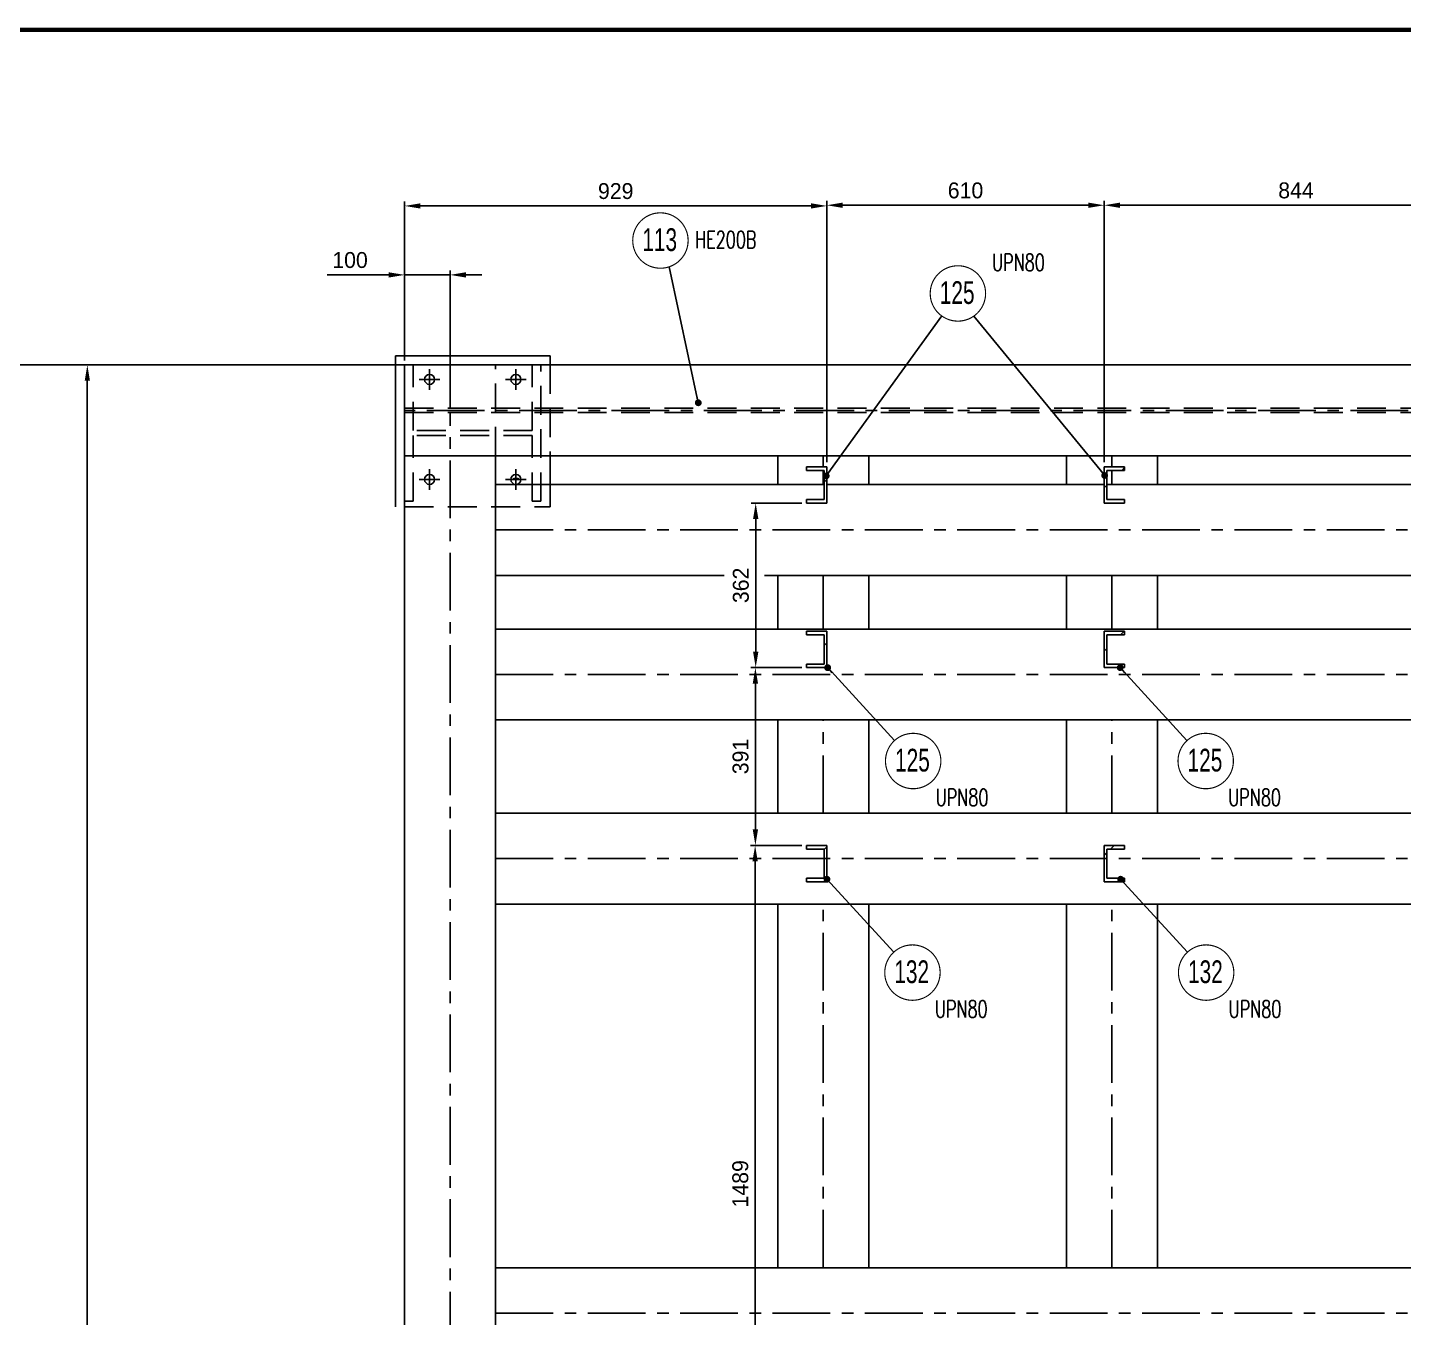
# Model space of a CAD drawing. Header units: millimetres. Extents: x 0 to 16187, y -20471 to 6290.
# Drawn here: x 9133.1 to 9435.8, y 4409.2 to 4692.9 of the extents above; entities that cross this region are included whole.
import ezdxf
from ezdxf.enums import TextEntityAlignment as Align

# ---------------------------------------------------------------- set-up
doc = ezdxf.new("R2010")
doc.units = ezdxf.units.MM
doc.header["$PDSIZE"] = -1
doc.linetypes.add('CENTERX2', pattern=[20.32, 12.7, -2.54, 2.54, -2.54])
doc.linetypes.add('DASHED2', pattern=[9.525, 6.35, -3.175])
doc.layers.add('BORDER1', color=3, linetype='Continuous')
doc.layers.add('BORDER2', color=7, linetype='Continuous')
doc.styles.add('MtXpl_txt_shx', font='txt.shx', dxfattribs={"height": 0.2})
doc.styles.add('ROMANC', font='ROMANC', dxfattribs={"height": 5})
doc.styles.add('ROMANS', font='ROMANS.shx', dxfattribs={"width": 0.8})
doc.styles.add('ROMANT', font='ROMANT', dxfattribs={"height": 4})
doc.styles.add('SLDTEXTSTYLE2', font='TXT', dxfattribs={"width": 0.686449})
doc.dimstyles.new('AM_ISO', dxfattribs={"dimtxt": 3.5, "dimasz": 3.5, "dimexe": 1, "dimexo": 1, "dimgap": 1.5, "dimtad": 1, "dimdsep": 46, "dimtxsty": 'Standard', "dimcen": 0, "dimclrd": 1, "dimclre": 1, "dimclrt": 1, "dimadec": 0, "dimazin": 2, "dimtp": 0.1, "dimtm": 0.1, "dimtfac": 0.71, "dimtdec": 3, "dimtmove": 0, "dimatfit": 3, "dimfxl": 1, "dimlwd": -1, "dimlwe": -1, "dimarcsym": 1})
doc.dimstyles.new('AM_ISO$7', dxfattribs={"dimtxt": 3.5, "dimasz": 3.5, "dimexe": 1, "dimexo": 1, "dimgap": 1.5, "dimtad": 1, "dimtoh": 1, "dimdsep": 46, "dimtxsty": 'Standard', "dimcen": 0, "dimclrd": 1, "dimclre": 1, "dimclrt": 1, "dimadec": 0, "dimazin": 2, "dimtp": 0.1, "dimtm": 0.1, "dimtfac": 0.71, "dimtdec": 3, "dimtmove": 0, "dimatfit": 3, "dimfxl": 1, "dimlwd": -1, "dimlwe": -1, "dimarcsym": 1})
pattern_1 = [(45, (8698.3727, 1683.945), (-4.490128, 4.490128), [])]

# ---------------------------------------------------------------- blocks, each defined once
blk = doc.blocks.new('*D2809')
at = {"color": 1, "linetype": 'ByBlock'}
for p, q in [((9369.99, 4597.32), (9369.99, 4654.84)), ((9454.39, 4597.32), (9454.39, 4654.84))]:
    blk.add_line(p, q, dxfattribs=at)
at = {"color": 2, "linetype": 'ByBlock'}
blk.add_line((9450.89, 4653.84), (9373.49, 4653.84), dxfattribs=at)
at = {"color": 2}
for points in [[(9373.49, 4654.42), (9373.49, 4653.26), (9369.99, 4653.84)], [(9450.89, 4653.26), (9450.89, 4654.42), (9454.39, 4653.84)]]:
    blk.add_solid(points, dxfattribs=at)
at = {"layer": 'Defpoints', "color": 0}
for p in [(9369.99, 4653.84), (9369.99, 4596.32), (9454.39, 4596.32)]:
    blk.add_point(p, dxfattribs=at)
at = {"color": 1, "insert": (9412.19, 4657.09), "char_height": 3.5, "attachment_point": 5}
blk.add_mtext('844', dxfattribs=at)
blk = doc.blocks.new('*D2810')
at = {"color": 1, "linetype": 'ByBlock'}
for p, q in [((9308.99, 4597.32), (9308.99, 4654.84)), ((9369.99, 4597.32), (9369.99, 4654.84))]:
    blk.add_line(p, q, dxfattribs=at)
at = {"color": 2, "linetype": 'ByBlock'}
blk.add_line((9366.49, 4653.84), (9312.49, 4653.84), dxfattribs=at)
at = {"color": 2}
for points in [[(9312.49, 4654.42), (9312.49, 4653.26), (9308.99, 4653.84)], [(9366.49, 4653.26), (9366.49, 4654.42), (9369.99, 4653.84)]]:
    blk.add_solid(points, dxfattribs=at)
at = {"layer": 'Defpoints', "color": 0}
for p in [(9308.99, 4653.84), (9308.99, 4596.32), (9369.99, 4596.32)]:
    blk.add_point(p, dxfattribs=at)
at = {"color": 1, "insert": (9339.49, 4657.09), "char_height": 3.5, "attachment_point": 5}
blk.add_mtext('610', dxfattribs=at)
blk = doc.blocks.new('*D2889')
at = {"color": 1, "linetype": 'ByBlock'}
for p, q in [((9215.09, 4618.72), (9145.3, 4618.72)), ((9215.09, 3987.32), (9145.3, 3987.32))]:
    blk.add_line(p, q, dxfattribs=at)
at = {"color": 2, "linetype": 'ByBlock'}
blk.add_line((9146.3, 3990.82), (9146.3, 4615.22), dxfattribs=at)
at = {"color": 2}
for points in [[(9146.88, 4615.22), (9145.72, 4615.22), (9146.3, 4618.72)], [(9145.72, 3990.82), (9146.88, 3990.82), (9146.3, 3987.32)]]:
    blk.add_solid(points, dxfattribs=at)
at = {"layer": 'Defpoints', "color": 0}
for p in [(9146.3, 4618.72), (9216.09, 4618.72), (9216.09, 3987.32)]:
    blk.add_point(p, dxfattribs=at)
at = {"color": 1, "insert": (9143.05, 4303.02), "char_height": 3.5, "attachment_point": 5, "rotation": 90}
blk.add_mtext('6314', dxfattribs=at)
blk = doc.blocks.new('A$7E9318152B2A299')
at = {"color": 1, "ltscale": 0.2}
for p, q in [((4.15, 11.48), (22.25, 11.39)), ((26.39, 5.69), (92.32, 5.69)), ((4.14, 0.09), (22.29, 0.01))]:
    blk.add_line(p, q, dxfattribs=at)
for centre, radius, start, end in [((5.98, 5.79), 5.98, 107.869, 252.0246), ((20.4, 5.69), 5.99, 287.9651, 71.9697)]:
    blk.add_arc(centre, radius, start, end, dxfattribs=at)
blk.add_text('B', height=7, rotation=359.9537, dxfattribs=at).set_placement((10.1, 2.5))
blk = doc.blocks.new('A$7E93E1561D17')
at = {"color": 6, "linetype": 'DASHED2'}
for p, q in [((0, 0), (0, 30)), ((0, 30), (1.9, 30)), ((1.9, 15.55), (1.9, 30)), ((28.1, 30), (30, 30)), ((28.1, 15.55), (28.1, 30)), ((30, 0), (30, 30)), ((28.1, 15.55), (1.9, 15.55)), ((1.9, 0), (1.9, 14.45)), ((28.1, 14.45), (1.9, 14.45)), ((28.1, 0), (28.1, 14.45)), ((1.9, 0), (0, 0)), ((30, 0), (28.1, 0))]:
    blk.add_line(p, q, dxfattribs=at)
blk = doc.blocks.new('*U609')
at = {"layer": 'BORDER1', "color": 154, "true_color": 0x1859a9, "const_width": 1}
blk.add_lwpolyline([(1.81, 811), (1144, 811), (1144, 0), (0, 0), (0, 811)], close=True, dxfattribs=at)
at = {"layer": 'BORDER2', "flags": 8}
for tag, height, style, p in [('REV-A', 3.24, 'ROMANS', (986.93, 140.25)), ('RE-A', 8.06, 'ROMANT', (1084.63, 7.17))]:
    blk.add_attdef(tag, text='', height=height, dxfattribs=dict(at, style=style)).set_placement(p, align=Align.CENTER)
at = {"layer": 'BORDER2', "style": 'ROMANS', "width": 3.830216}
blk.add_attdef('DATE-A', text='', height=3.24, dxfattribs=at).set_placement((995.51, 140.25), (1008.51, 140.25), align=Align.FIT)
at = {"layer": 'BORDER2'}
for tag, height, style, p in [('DRN-A', 3.24, 'ROMANS', (1018.38, 140.25)), ('CHD-A', 3.24, 'ROMANS', (1032.35, 140.25)), ('APD-A', 3.24, 'ROMANS', (1046.64, 140.25)), ('CONS_CONT_VEND', 4.2, 'ROMANC', (1061.39, 72.83))]:
    blk.add_attdef(tag, text='', height=height, dxfattribs=dict(at, style=style)).set_placement(p, align=Align.CENTER)
at = {"layer": 'BORDER2', "style": 'ROMANS', "width": 0.8}
for tag, p, height in [('1:X', (997.23, 122.55), 3.5), ('LOC', (1042.74, 122.55), 3.5), ('PROJ_NO', (1118.64, 122.55), 3.5), ('CONS_DRG_NO', (1011, 63), 3)]:
    blk.add_attdef(tag, p, '', height=height, dxfattribs=at)
at = {"layer": 'BORDER2', "lineweight": 30, "width": 0.8, "flags": 104}
blk.add_attdef('COMMENTS-A', text='', height=2.2, dxfattribs=at).set_placement((1055.21, 142.07), align=Align.MIDDLE_LEFT)
at = {"layer": 'BORDER2', "style": 'ROMANS', "width": 0.8}
for tag, p in [('PROJECT_TITLE_1', (1061.07, 55.35)), ('PROJECT_TITLE_2', (1061.07, 49.3))]:
    blk.add_attdef(tag, text='', height=3.5, dxfattribs=at).set_placement(p, align=Align.MIDDLE)
at = {"layer": 'BORDER2', "style": 'ROMANT', "width": 0.8}
for tag, p in [('DRG_TITLE_1', (1061.07, 36.31)), ('DRG_TITLE_2', (1061.07, 28.31)), ('DRG_TITLE_3', (1061.07, 20.31))]:
    blk.add_attdef(tag, text='', height=5, dxfattribs=at).set_placement(p, align=Align.CENTER)
at = {"layer": 'BORDER2', "style": 'ROMANT'}
for tag, p in [('AR', (995, 7.17)), ('PA', (1011.74, 7.17)), ('DC', (1028.45, 7.17)), ('TS', (1120.84, 7.17))]:
    blk.add_attdef(tag, p, '', height=8.06, dxfattribs=at)
for tag, p in [('SRNO', (1074.7, 7.17)), ('SH', (1115.8, 7.18))]:
    blk.add_attdef(tag, text='', height=8.06, dxfattribs=at).set_placement(p, align=Align.RIGHT)
at = {"layer": 'BORDER2', "style": 'ROMANS', "flags": 2}
blk.add_attdef('TB_VERSION', text='', height=2, dxfattribs=at).set_placement((1, -1), align=Align.TOP_LEFT)
blk = doc.blocks.new('*D3977')
at = {"color": 1, "linetype": 'ByBlock'}
for p, q in [((9216.09, 4619.72), (9216.09, 4654.69)), ((9308.99, 4597.32), (9308.99, 4654.69))]:
    blk.add_line(p, q, dxfattribs=at)
at = {"color": 2, "linetype": 'ByBlock'}
blk.add_line((9219.59, 4653.69), (9305.49, 4653.69), dxfattribs=at)
at = {"color": 2}
for points in [[(9219.59, 4654.27), (9219.59, 4653.11), (9216.09, 4653.69)], [(9305.49, 4653.11), (9305.49, 4654.27), (9308.99, 4653.69)]]:
    blk.add_solid(points, dxfattribs=at)
at = {"layer": 'Defpoints', "color": 0}
for p in [(9308.99, 4653.69), (9216.09, 4618.72), (9308.99, 4596.32)]:
    blk.add_point(p, dxfattribs=at)
at = {"color": 1, "insert": (9262.54, 4656.94), "char_height": 3.5, "attachment_point": 5}
blk.add_mtext('929', dxfattribs=at)
blk = doc.blocks.new('*D3978')
at = {"color": 2, "linetype": 'ByBlock'}
for p, q in [((9212.59, 4638.52), (9199.09, 4638.52)), ((9226.09, 4638.52), (9216.09, 4638.52)), ((9229.59, 4638.52), (9233.09, 4638.52))]:
    blk.add_line(p, q, dxfattribs=at)
at = {"color": 1, "linetype": 'ByBlock'}
for p, q in [((9216.09, 4619.72), (9216.09, 4639.52)), ((9226.09, 4609.27), (9226.09, 4639.52))]:
    blk.add_line(p, q, dxfattribs=at)
at = {"color": 2}
for points in [[(9212.59, 4637.94), (9212.59, 4639.1), (9216.09, 4638.52)], [(9229.59, 4639.1), (9229.59, 4637.94), (9226.09, 4638.52)]]:
    blk.add_solid(points, dxfattribs=at)
at = {"layer": 'Defpoints', "color": 0}
for p in [(9216.09, 4638.52), (9216.09, 4618.72), (9226.09, 4608.27)]:
    blk.add_point(p, dxfattribs=at)
at = {"color": 1, "insert": (9204.09, 4641.77), "char_height": 3.5, "attachment_point": 5}
blk.add_mtext('100', dxfattribs=at)
blk = doc.blocks.new('*D3979')
at = {"color": 1, "linetype": 'ByBlock'}
for p, q in [((9303.49, 4588.32), (9292.33, 4588.32)), ((9303.49, 4552.12), (9292.33, 4552.12))]:
    blk.add_line(p, q, dxfattribs=at)
at = {"color": 2, "linetype": 'ByBlock'}
blk.add_line((9293.33, 4584.82), (9293.33, 4555.62), dxfattribs=at)
at = {"color": 2}
for points in [[(9293.92, 4584.82), (9292.75, 4584.82), (9293.33, 4588.32)], [(9292.75, 4555.62), (9293.92, 4555.62), (9293.33, 4552.12)]]:
    blk.add_solid(points, dxfattribs=at)
at = {"layer": 'Defpoints', "color": 0}
for p in [(9304.49, 4588.32), (9293.33, 4552.12), (9304.49, 4552.12)]:
    blk.add_point(p, dxfattribs=at)
at = {"color": 1, "insert": (9290.08, 4570.22), "char_height": 3.5, "attachment_point": 5, "rotation": 90}
blk.add_mtext('362', dxfattribs=at)
blk = doc.blocks.new('*D3980')
at = {"color": 1, "linetype": 'ByBlock'}
for p, q in [((9303.49, 4552.12), (9292.26, 4552.12)), ((9303.49, 4513.02), (9292.26, 4513.02))]:
    blk.add_line(p, q, dxfattribs=at)
at = {"color": 2, "linetype": 'ByBlock'}
blk.add_line((9293.26, 4548.62), (9293.26, 4516.52), dxfattribs=at)
at = {"color": 2}
for points in [[(9293.84, 4548.62), (9292.68, 4548.62), (9293.26, 4552.12)], [(9292.68, 4516.52), (9293.84, 4516.52), (9293.26, 4513.02)]]:
    blk.add_solid(points, dxfattribs=at)
at = {"layer": 'Defpoints', "color": 0}
for p in [(9304.49, 4552.12), (9293.26, 4513.02), (9304.49, 4513.02)]:
    blk.add_point(p, dxfattribs=at)
at = {"color": 1, "insert": (9290.01, 4532.57), "char_height": 3.5, "attachment_point": 5, "rotation": 90}
blk.add_mtext('391', dxfattribs=at)
blk = doc.blocks.new('*D3986')
at = {"color": 1, "linetype": 'ByBlock'}
for p, q in [((9303.49, 4513.02), (9292.21, 4513.02)), ((9303.49, 4364.12), (9292.21, 4364.12))]:
    blk.add_line(p, q, dxfattribs=at)
at = {"color": 2, "linetype": 'ByBlock'}
blk.add_line((9293.21, 4367.62), (9293.21, 4509.52), dxfattribs=at)
at = {"color": 2}
for points in [[(9293.79, 4509.52), (9292.62, 4509.52), (9293.21, 4513.02)], [(9292.62, 4367.62), (9293.79, 4367.62), (9293.21, 4364.12)]]:
    blk.add_solid(points, dxfattribs=at)
at = {"layer": 'Defpoints', "color": 0}
for p in [(9293.21, 4513.02), (9304.49, 4513.02), (9304.49, 4364.12)]:
    blk.add_point(p, dxfattribs=at)
at = {"color": 1, "insert": (9289.96, 4438.57), "char_height": 3.5, "attachment_point": 5, "rotation": 90}
blk.add_mtext('1489', dxfattribs=at)

msp = doc.modelspace()

# ---------------------------------------------------------------- hatches: boundary and pattern name
at = {"linetype": 'Continuous', "lineweight": 18}
h = msp.add_hatch(dxfattribs=at)
h.set_pattern_fill('ANSI31', scale=2, style=0)
h.set_pattern_definition(pattern_1)
h.paths.add_polyline_path([(9308.9886, 4588.31891), (9308.9886, 4596.31891), (9304.4886, 4596.31891), (9304.4886, 4595.51891), (9308.3886, 4595.51891), (9308.3886, 4589.11891), (9304.4886, 4589.11891), (9304.4886, 4588.31891)], flags=0)
h = msp.add_hatch(dxfattribs=at)
h.set_pattern_fill('ANSI31', scale=2, style=0)
h.set_pattern_definition(pattern_1)
h.paths.add_polyline_path([(9369.9886, 4596.31891), (9369.9886, 4588.31891), (9374.4886, 4588.31891), (9374.4886, 4589.11891), (9370.5886, 4589.11891), (9370.5886, 4595.51891), (9374.4886, 4595.51891), (9374.4886, 4596.31891)], flags=0)
h = msp.add_hatch(dxfattribs=at)
h.set_pattern_fill('ANSI31', scale=2, style=0)
h.set_pattern_definition(pattern_1)
h.paths.add_polyline_path([(9308.9886, 4552.11891), (9308.9886, 4560.11891), (9304.4886, 4560.11891), (9304.4886, 4559.31891), (9308.3886, 4559.31891), (9308.3886, 4552.91891), (9304.4886, 4552.91891), (9304.4886, 4552.11891)], flags=0)
h = msp.add_hatch(dxfattribs=at)
h.set_pattern_fill('ANSI31', scale=2, style=0)
h.set_pattern_definition(pattern_1)
h.paths.add_polyline_path([(9369.9886, 4560.11891), (9369.9886, 4552.11891), (9374.4886, 4552.11891), (9374.4886, 4552.91891), (9370.5886, 4552.91891), (9370.5886, 4559.31891), (9374.4886, 4559.31891), (9374.4886, 4560.11891)], flags=0)
h = msp.add_hatch(dxfattribs=at)
h.set_pattern_fill('ANSI31', scale=2, style=0)
h.set_pattern_definition(pattern_1)
h.paths.add_polyline_path([(9308.9886, 4505.01891), (9308.9886, 4513.01891), (9304.4886, 4513.01891), (9304.4886, 4512.21891), (9308.3886, 4512.21891), (9308.3886, 4505.81891), (9304.4886, 4505.81891), (9304.4886, 4505.01891)], flags=0)
h = msp.add_hatch(dxfattribs=at)
h.set_pattern_fill('ANSI31', scale=2, style=0)
h.set_pattern_definition(pattern_1)
h.paths.add_polyline_path([(9369.9886, 4513.01891), (9369.9886, 4505.01891), (9374.4886, 4505.01891), (9374.4886, 4505.81891), (9370.5886, 4505.81891), (9370.5886, 4512.21891), (9374.4886, 4512.21891), (9374.4886, 4513.01891)], flags=0)

# ---------------------------------------------------------------- linework, layer by layer
at = {"color": 7, "linetype": 'Continuous', "lineweight": 25}
for p, q in [((9214.0886, 4587.52891), (9214.0886, 4620.71891)), ((9214.0886, 4620.71891), (9248.0886, 4620.71891)), ((9248.0886, 4620.71891), (9248.0886, 4618.71891)), ((9640.0886, 4618.71891), (9216.0886, 4618.71891)), ((9216.0886, 4618.71891), (9216.0886, 4608.71891)), ((9216.0886, 3997.76891), (9216.0886, 4608.26891)), ((9640.0886, 4598.71891), (9216.0886, 4598.71891)), ((9236.0886, 4007.31891), (9236.0886, 4598.71891)), ((9248.0886, 4598.71891), (9248.0886, 4593.51891)), ((9308.1886, 4598.71891), (9298.1886, 4598.71891)), ((9298.1886, 4592.41891), (9298.1886, 4598.71891)), ((9318.1886, 4598.71891), (9308.1886, 4598.71891)), ((9318.1886, 4592.41891), (9318.1886, 4598.71891)), ((9371.6886, 4598.71891), (9361.6886, 4598.71891)), ((9361.6886, 4592.41891), (9361.6886, 4598.71891)), ((9381.6886, 4598.71891), (9371.6886, 4598.71891)), ((9381.6886, 4592.41891), (9381.6886, 4598.71891)), ((9304.4886, 4596.31891), (9308.9886, 4596.31891)), ((9304.4886, 4595.51891), (9304.4886, 4596.31891)), ((9308.3886, 4595.51891), (9304.4886, 4595.51891)), ((9308.3886, 4589.11891), (9308.3886, 4595.51891)), ((9308.9886, 4596.31891), (9308.9886, 4588.31891)), ((9369.9886, 4588.31891), (9369.9886, 4596.31891)), ((9369.9886, 4596.31891), (9374.4886, 4596.31891)), ((9370.5886, 4595.51891), (9370.5886, 4589.11891)), ((9374.4886, 4595.51891), (9370.5886, 4595.51891)), ((9374.4886, 4596.31891), (9374.4886, 4595.51891)), ((9236.0886, 4583.51891), (9236.0886, 4593.51891)), ((9236.0886, 4592.41891), (9308.3886, 4592.41891)), ((9236.0886, 4582.41891), (9236.0886, 4592.41891)), ((9298.1886, 4592.41891), (9308.1886, 4592.41891)), ((9308.1886, 4592.41891), (9308.3886, 4592.41891)), ((9308.9886, 4592.41891), (9318.1886, 4592.41891)), ((9308.9886, 4592.41891), (9369.9886, 4592.41891)), ((9361.6886, 4592.41891), (9369.9886, 4592.41891)), ((9370.5886, 4592.41891), (9371.6886, 4592.41891)), ((9370.5886, 4592.41891), (9453.7886, 4592.41891)), ((9371.6886, 4592.41891), (9381.6886, 4592.41891)), ((9304.4886, 4588.31891), (9304.4886, 4589.11891)), ((9304.4886, 4589.11891), (9308.3886, 4589.11891)), ((9370.5886, 4589.11891), (9374.4886, 4589.11891)), ((9374.4886, 4589.11891), (9374.4886, 4588.31891)), ((9308.9886, 4588.31891), (9304.4886, 4588.31891)), ((9374.4886, 4588.31891), (9369.9886, 4588.31891)), ((9236.0886, 4572.41891), (9236.0886, 4582.41891)), ((9236.0886, 4572.41891), (9286.36502, 4572.41891)), ((9295.23851, 4572.41891), (9483.4474, 4572.41891)), ((9298.1886, 4572.41891), (9308.1886, 4572.41891)), ((9298.1886, 4560.61891), (9298.1886, 4572.41891)), ((9308.1886, 4572.41891), (9318.1886, 4572.41891)), ((9318.1886, 4560.61891), (9318.1886, 4572.41891)), ((9361.6886, 4560.61891), (9361.6886, 4572.41891)), ((9361.6886, 4572.41891), (9371.6886, 4572.41891)), ((9371.6886, 4572.41891), (9381.6886, 4572.41891)), ((9381.6886, 4560.61891), (9381.6886, 4572.41891)), ((9236.0886, 4560.61891), (9620.0886, 4560.61891)), ((9236.0886, 4550.61891), (9236.0886, 4560.61891)), ((9298.1886, 4560.61891), (9308.1886, 4560.61891)), ((9304.4886, 4560.11891), (9308.9886, 4560.11891)), ((9304.4886, 4559.31891), (9304.4886, 4560.11891)), ((9308.3886, 4559.31891), (9304.4886, 4559.31891)), ((9308.1886, 4560.61891), (9318.1886, 4560.61891)), ((9308.3886, 4552.91891), (9308.3886, 4559.31891)), ((9308.9886, 4560.11891), (9308.9886, 4552.11891)), ((9361.6886, 4560.61891), (9371.6886, 4560.61891)), ((9369.9886, 4552.11891), (9369.9886, 4560.11891)), ((9369.9886, 4560.11891), (9374.4886, 4560.11891)), ((9370.5886, 4559.31891), (9370.5886, 4552.91891)), ((9374.4886, 4559.31891), (9370.5886, 4559.31891)), ((9371.6886, 4560.61891), (9381.6886, 4560.61891)), ((9374.4886, 4560.11891), (9374.4886, 4559.31891)), ((9304.4886, 4552.91891), (9308.3886, 4552.91891)), ((9304.4886, 4552.11891), (9304.4886, 4552.91891)), ((9370.5886, 4552.91891), (9374.4886, 4552.91891)), ((9374.4886, 4552.91891), (9374.4886, 4552.11891)), ((9236.0886, 4540.61891), (9236.0886, 4550.61891)), ((9308.9886, 4552.11891), (9304.4886, 4552.11891)), ((9374.4886, 4552.11891), (9369.9886, 4552.11891)), ((9236.0886, 4540.61891), (9620.0886, 4540.61891)), ((9298.1886, 4540.61891), (9308.1886, 4540.61891)), ((9298.1886, 4520.11891), (9298.1886, 4540.61891)), ((9308.1886, 4540.61891), (9318.1886, 4540.61891)), ((9318.1886, 4520.11891), (9318.1886, 4540.61891)), ((9361.6886, 4520.11891), (9361.6886, 4540.61891)), ((9361.6886, 4540.61891), (9371.6886, 4540.61891)), ((9371.6886, 4540.61891), (9381.6886, 4540.61891)), ((9381.6886, 4520.11891), (9381.6886, 4540.61891)), ((9236.0886, 4520.11891), (9598.9886, 4520.11891)), ((9236.0886, 4510.11891), (9236.0886, 4520.11891)), ((9298.1886, 4520.11891), (9308.1886, 4520.11891)), ((9308.1886, 4520.11891), (9318.1886, 4520.11891)), ((9361.6886, 4520.11891), (9371.6886, 4520.11891)), ((9371.6886, 4520.11891), (9381.6886, 4520.11891)), ((9236.0886, 4500.11891), (9236.0886, 4510.11891)), ((9304.4886, 4513.01891), (9308.9886, 4513.01891)), ((9304.4886, 4512.21891), (9304.4886, 4513.01891)), ((9308.3886, 4512.21891), (9304.4886, 4512.21891)), ((9308.3886, 4505.81891), (9308.3886, 4512.21891)), ((9308.9886, 4513.01891), (9308.9886, 4505.01891)), ((9369.9886, 4505.01891), (9369.9886, 4513.01891)), ((9369.9886, 4513.01891), (9374.4886, 4513.01891)), ((9370.5886, 4512.21891), (9370.5886, 4505.81891)), ((9374.4886, 4512.21891), (9370.5886, 4512.21891)), ((9374.4886, 4513.01891), (9374.4886, 4512.21891)), ((9304.4886, 4505.81891), (9308.3886, 4505.81891)), ((9304.4886, 4505.01891), (9304.4886, 4505.81891)), ((9308.9886, 4505.01891), (9304.4886, 4505.01891)), ((9374.4886, 4505.01891), (9369.9886, 4505.01891)), ((9370.5886, 4505.81891), (9374.4886, 4505.81891)), ((9374.4886, 4505.81891), (9374.4886, 4505.01891)), ((9236.0886, 4500.11891), (9598.9886, 4500.11891)), ((9298.1886, 4420.11891), (9298.1886, 4500.11891)), ((9298.1886, 4500.11891), (9308.1886, 4500.11891)), ((9308.1886, 4500.11891), (9318.1886, 4500.11891)), ((9318.1886, 4420.11891), (9318.1886, 4500.11891)), ((9361.6886, 4420.11891), (9361.6886, 4500.11891)), ((9361.6886, 4500.11891), (9371.6886, 4500.11891)), ((9371.6886, 4500.11891), (9381.6886, 4500.11891)), ((9381.6886, 4420.11891), (9381.6886, 4500.11891)), ((9236.0886, 4420.11891), (9620.0886, 4420.11891)), ((9236.0886, 4410.11891), (9236.0886, 4420.11891)), ((9298.1886, 4420.11891), (9308.1886, 4420.11891)), ((9308.1886, 4420.11891), (9318.1886, 4420.11891)), ((9361.6886, 4420.11891), (9371.6886, 4420.11891)), ((9371.6886, 4420.11891), (9381.6886, 4420.11891)), ((9236.0886, 4400.11891), (9236.0886, 4410.11891))]:
    msp.add_line(p, q, dxfattribs=at)
for p, q in [((9221.5886, 4617.80215), (9221.5886, 4613.25567)), ((9240.5886, 4617.80215), (9240.5886, 4613.25567)), ((9219.31536, 4615.52891), (9223.86184, 4615.52891)), ((9238.31536, 4615.52891), (9242.86184, 4615.52891)), ((9221.5886, 4595.80215), (9221.5886, 4591.25567)), ((9240.5886, 4595.80215), (9240.5886, 4591.25567)), ((9219.31536, 4593.52891), (9223.86184, 4593.52891)), ((9238.31536, 4593.52891), (9242.86184, 4593.52891))]:
    msp.add_line(p, q)
at = {"color": 2, "linetype": 'DASHED2', "lineweight": 25}
for p, q in [((9236.0886, 4598.71891), (9236.0886, 4618.71891)), ((9248.0886, 4618.71891), (9248.0886, 4598.71891)), ((9216.0886, 4609.16891), (9640.0886, 4609.16891)), ((9216.0886, 4608.26891), (9640.0886, 4608.26891)), ((9248.0886, 4593.51891), (9248.0886, 4587.52891)), ((9216.0886, 4587.52891), (9248.0886, 4587.52891))]:
    msp.add_line(p, q, dxfattribs=at)
at = {"color": 3, "linetype": 'CENTERX2', "lineweight": 25}
for p, q in [((9640.0886, 4608.71891), (9216.0886, 4608.71891)), ((9226.0886, 3995.73618), (9226.0886, 4608.26891)), ((9308.1886, 4596.31891), (9308.1886, 4598.71891)), ((9371.6886, 4596.31891), (9371.6886, 4598.71891)), ((9308.1886, 4592.41891), (9308.1886, 4595.51891)), ((9371.6886, 4592.41891), (9371.6886, 4595.51891)), ((9236.0886, 4582.41891), (9620.0886, 4582.41891)), ((9308.1886, 4560.61891), (9308.1886, 4572.41891)), ((9371.6886, 4560.61891), (9371.6886, 4572.41891)), ((9236.0886, 4550.61891), (9620.0886, 4550.61891)), ((9308.1886, 4520.11891), (9308.1886, 4540.61891)), ((9371.6886, 4520.11891), (9371.6886, 4540.61891)), ((9236.0886, 4510.11891), (9620.0886, 4510.11891)), ((9308.1886, 4420.11891), (9308.1886, 4500.11891)), ((9371.6886, 4420.11891), (9371.6886, 4500.11891)), ((9236.0886, 4410.11891), (9620.0886, 4410.11891))]:
    msp.add_line(p, q, dxfattribs=at)
at = {"color": 4, "lineweight": 25}
for points in [[(9266.27846, 4646.07916, 0.25, 0.25, -1), (9278.46596, 4646.07916, 0.25, 0.25, -1)], [(9331.72073, 4634.43819, 0.25, 0.25, -1), (9343.90823, 4634.43819, 0.25, 0.25, -1)], [(9321.8816, 4531.57665, 0.25, 0.25, -1), (9334.0691, 4531.57665, 0.25, 0.25, -1)], [(9386.23174, 4531.57665, 0.25, 0.25, -1), (9398.41924, 4531.57665, 0.25, 0.25, -1)], [(9321.71874, 4485.03077, 0.25, 0.25, -1), (9333.90624, 4485.03077, 0.25, 0.25, -1)], [(9386.32733, 4485.03077, 0.25, 0.25, -1), (9398.51483, 4485.03077, 0.25, 0.25, -1)]]:
    msp.add_lwpolyline(points, format="xyseb", close=True, dxfattribs=at)
for centre in [(9221.5886, 4615.52891), (9240.5886, 4615.52891), (9221.5886, 4593.52891), (9240.5886, 4593.52891)]:
    msp.add_circle(centre, 1.1)
at = {"color": 7, "linetype": 'Continuous', "lineweight": 25}
msp.add_arc((9240.5886, 4592.71891), 1.1, 46.6582418, 133.3417582, dxfattribs=at)

# ---------------------------------------------------------------- block references
at = {"xscale": 2, "yscale": 2, "zscale": 2}
msp.add_blockref('A$7E9318152B2A299', (9031.45405, 4607.33595), dxfattribs=at)
msp.add_blockref('A$7E93E1561D17', (9216.0886, 4588.71891))
at = {"layer": 'BORDER1'}
msp.add_blockref('*U609', (8846.73852, 3881.44049), dxfattribs=at)

# ---------------------------------------------------------------- texts
at = {"color": 4, "lineweight": 25, "style": 'SLDTEXTSTYLE2', "width": 0.686449}
for s, p in [('113', (9272.20574, 4646.27213)), ('125', (9337.64801, 4634.63116)), ('125', (9327.80888, 4531.76962)), ('125', (9392.15902, 4531.76962)), ('132', (9327.64602, 4485.22374)), ('132', (9392.25461, 4485.22374))]:
    msp.add_text(s, height=5, dxfattribs=at).set_placement(p, align=Align.MIDDLE_CENTER)
at = {"color": 4, "lineweight": 25, "style": 'MtXpl_txt_shx', "width": 0.6875}
for s, p in [('HE200B', (9280.01239, 4644.39745)), ('UPN80', (9345.33098, 4639.38571)), ('UPN80', (9332.92222, 4521.69972)), ('UPN80', (9397.27236, 4521.69972)), ('UPN80', (9332.75937, 4475.15384)), ('UPN80', (9397.36795, 4475.15384))]:
    msp.add_text(s, height=3.75, dxfattribs=at).set_placement(p)

# ---------------------------------------------------------------- dimensions: what is measured, and where the dimension line sits
for base, p1, p2, picture, middle in [((9308.9886, 4653.69165), (9216.0886, 4618.71891), (9308.9886, 4596.31891), '*D3977', (9262.5386, 4656.94165)), ((9216.0886, 4638.52026), (9226.0886, 4608.26891), (9216.0886, 4618.71891), '*D3978', (9204.0886, 4641.77026))]:
    dim = msp.add_linear_dim(base=base, p1=p1, p2=p2, dimstyle='AM_ISO', override={"dimtxt": 3.5, "dimlfac": 10, "dimclrd": 2})
    dim.commit()
    dim.dimension.update_dxf_attribs({"geometry": picture, "text_midpoint": middle})
for base, p1, p2, picture, middle in [((9308.9886, 4653.84159), (9369.9886, 4596.31891), (9308.9886, 4596.31891), '*D2810', (9339.4886, 4653.84159)), ((9369.9886, 4653.84159), (9454.3886, 4596.31891), (9369.9886, 4596.31891), '*D2809', (9412.1886, 4653.84159))]:
    dim = msp.add_linear_dim(base=base, p1=p1, p2=p2, dimstyle='AM_ISO', override={"dimtxt": 3.5, "dimlfac": 10, "dimclrd": 2})
    dim.commit()
    dim.dimension.update_dxf_attribs({"geometry": picture, "text_midpoint": middle, "dimtype": 160})
for base, p1, p2, picture, middle in [((9146.29917, 4618.71891), (9216.0886, 3987.31891), (9216.0886, 4618.71891), '*D2889', (9143.04917, 4303.01891)), ((9293.33219, 4552.11891), (9304.4886, 4588.31891), (9304.4886, 4552.11891), '*D3979', (9290.08219, 4570.21891)), ((9293.25936, 4513.01891), (9304.4886, 4552.11891), (9304.4886, 4513.01891), '*D3980', (9290.00936, 4532.56891)), ((9293.20718, 4513.01891), (9304.4886, 4364.11891), (9304.4886, 4513.01891), '*D3986', (9289.95718, 4438.56891))]:
    dim = msp.add_linear_dim(base=base, p1=p1, p2=p2, angle=90, dimstyle='AM_ISO', override={"dimtxt": 3.5, "dimlfac": 10, "dimclrd": 2})
    dim.commit()
    dim.dimension.update_dxf_attribs({"geometry": picture, "text_midpoint": middle})

# ---------------------------------------------------------------- leaders
at = {"color": 4, "lineweight": 25}
for points in [[(9280.69956, 4610.3876), (9274.29608, 4640.29707)], [(9308.84446, 4594.29948), (9334.24819, 4629.497)], [(9370.10197, 4594.39443), (9341.28922, 4629.4322)], [(9309.16455, 4552.11891), (9323.85999, 4536.07082)]]:
    msp.add_leader(points, dimstyle='AM_ISO$7', override={"dimasz": 1.5, "dimldrblk": 'Dot'}, dxfattribs=at)
at = {"color": 2}
for points in [[(9373.51469, 4552.11891), (9388.21013, 4536.07082)], [(9309.0017, 4505.57303), (9323.69713, 4489.52494)], [(9373.61028, 4505.57303), (9388.30572, 4489.52494)]]:
    msp.add_leader(points, dimstyle='AM_ISO$7', override={"dimasz": 1.5, "dimldrblk": 'Dot'}, dxfattribs=at)

doc.saveas('drawing.dxf')
